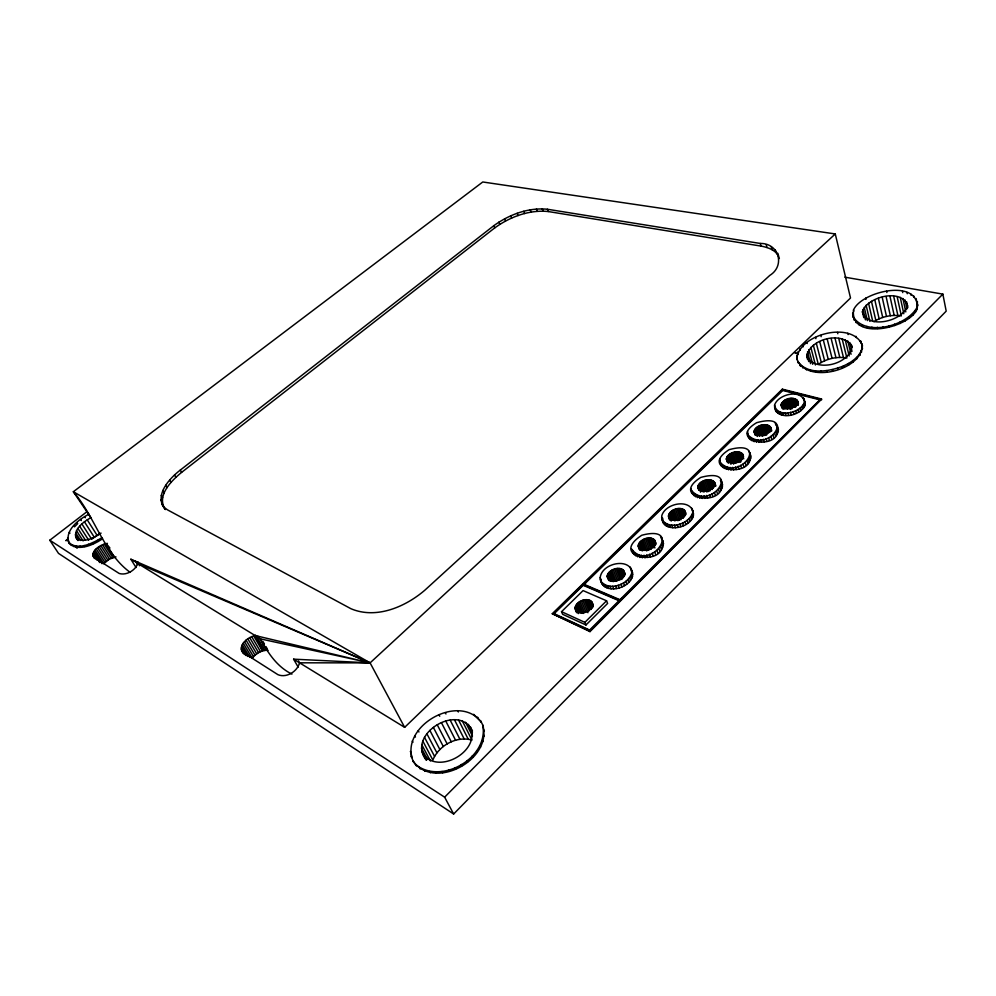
<?xml version="1.0" encoding="UTF-8"?>
<svg xmlns="http://www.w3.org/2000/svg" width="996" height="996" viewBox="0 0 996 996"><rect width="100%" height="100%" fill="white"/><g stroke="black" fill="none" stroke-linecap="round" stroke-linejoin="round"><path stroke-width="1.49" d="M804.544 401.836C801.705 388.465 778.013 394.105 774.564 405.111C777.079 418.706 801.294 413.016 804.544 401.836L805.254 404.476C801.556 416.104 777.154 421.42 774.49 406.679M805.254 404.476L804.133 398.811M806.748 356.406C809.611 338.652 842.479 330.548 851.978 346.384C849.762 364.424 815.736 372.803 806.748 356.406L807.532 359.344M796.862 358.597C798.917 333.884 852.738 320.463 862.399 345.45C861.913 371.01 805.341 384.481 796.862 358.597L797.211 359.88L796.937 355.398L797.261 357.813M415.681 764.567C441.191 785.346 489.086 757.682 482.749 725.076C492.945 759.599 434.069 791.521 412.83 760.732L416.378 765.862M781.138 405.26C782.059 398.537 794.696 395.288 797.846 401.699C797.024 408.472 784.226 411.746 781.138 405.26L781.985 408.223M747.772 434.766C767.617 455.147 797.821 411.261 756.624 422.702C724.702 441.801 783.491 452.62 777.241 426.637M770.755 427.471C771.601 434.966 756.972 438.9 754.121 431.828C755.093 424.209 770.767 421.134 771.614 430.446M719.909 462.107C739.381 483.471 770.68 438.228 729.097 449.682C696.067 470.622 757.01 480.234 749.801 452.682M748.556 437.369L747.523 431.604M426.164 760.073C406.032 734.376 458.895 702.267 472.478 731.002M163.991 507.238L167.428 509.815L350.903 608.705C376.202 619.462 405.297 606.962 424.894 590.155L769.796 275.406C785.545 265.683 778.71 242.962 760.259 243.46L547.414 209.247C528.341 207.342 509.143 214.601 493.842 225.669L180.276 470.1C169.158 478.665 153.521 495.647 165.373 509.566C156.011 495.796 171.499 480.682 181.596 472.39L494.701 227.922C509.977 216.854 529.175 209.596 548.223 211.538L760.969 246.074C768.265 247.419 777.353 250.494 779.382 258.537M413.527 762.015C397.802 727.292 458.67 691.996 481.317 722.125L473.648 714.306M726.358 459.131C727.254 452.172 740.514 448.574 743.34 455.67C742.53 462.679 729.097 466.315 726.358 459.131L727.292 462.107M691.274 490.231C710.322 512.616 742.779 465.966 700.798 477.408C667.059 498.735 728.45 509.193 721.49 480.757M720.743 464.734L719.747 458.832M138.12 562.055C136.601 569.762 126.729 575.85 119.209 573.472L94.06 557.436C89.951 550.464 101.418 544.177 107.419 543.368M714.755 482.873C715.589 490.667 700.313 495.024 697.81 487.206C698.868 479.325 714.543 476.088 715.663 485.65M693.353 515.828C694.361 497.763 665.714 502.146 661.817 515.604C660.547 533.819 689.668 529.548 693.353 515.828L692.369 509.641M668.453 516.077C669.324 508.856 683.293 504.885 685.709 512.716C684.937 519.999 670.769 523.996 668.453 516.077L669.424 518.854M631.501 548.908C649.604 573.484 684.601 523.821 641.773 535.25C605.356 559.055 672.574 568.953 661.705 537.703M662.738 521.767L662.751 518.219M632.46 576.423C634.303 556.366 601.92 561.869 600.177 577.655C601.372 595.334 628.576 589.956 632.46 576.423L630.891 568.218M638.249 545.783C639.096 538.425 653.451 534.254 655.642 542.484C654.882 549.904 640.328 554.1 638.249 545.783L639.793 549.941M77.962 540.567C70.355 531.615 82.979 522.066 90.2 518.069M607.149 576.36C607.996 568.841 622.761 564.483 624.691 573.123C623.944 580.705 608.979 585.088 607.149 576.36L608.793 580.506M575.14 607.846C575.962 600.165 591.163 595.62 592.819 604.672C592.097 612.428 576.672 616.997 575.14 607.846L576.858 611.992M848.169 365.121L848.505 363.478C855.303 359.444 863.196 352.945 862.088 344.143M243.086 653.152C237.148 645.097 248.29 636.705 255.648 635.411L260.641 638.934L368.57 662.552L255.088 635.523L137.909 563.562L370.089 662.875L404.65 727.354L850.522 298.003L835.271 233.948L482.774 181.982L73.343 491.738C94.72 516.127 103.273 552.718 130.177 572.376M917.229 308.835C919.694 277.884 861.851 291.031 853.535 309.905C849.638 341.504 909.647 328.406 917.229 308.835L917.391 301.315M862.412 311.723C867.329 296.596 901.903 287.894 907.605 305.685C903.21 321.098 867.454 329.987 862.412 311.723L863.793 317.624M798.194 353.817L797.983 352.098L798.194 353.817L794.995 353.094L798.331 353.368M661.817 519.153C668.416 530.582 688.622 524.406 692.457 513.189M600.912 581.266C608.942 591.425 627.468 584.938 631.452 573.783M88.943 514.197C53.049 532.561 67.404 562.068 102.526 538.799L101.866 537.753C92.566 543.106 78.684 550.701 68.873 542.832M462.256 720.818L471.942 740.078C456.479 735.72 438.863 745.419 432.849 760.035L422.74 740.937M852.75 316.031C864.814 337.308 906.758 326.227 916.955 307.515M91.869 544.289L92.952 542.571L93.624 543.617M841.869 368.034L843.488 365.98L848.505 363.478L848.829 364.797M268.123 650.313C261.923 649.902 255.91 653.413 252.225 658.244L243.261 643.217M115.997 556.901L109.448 559.105L103.746 563.674L95.068 550.153M86.826 511.795L49.8 540.218L58.503 553.378L453.641 814.018L946.2 311.138L942.851 294.119L844.795 277.162M453.641 814.018L444.639 797.173L942.851 294.119M589.981 631.626L589.707 630.966L821.526 399.01L589.981 631.626L552.282 613.685L782.358 389.162L821.526 399.01M585.972 624.99L607.61 603.439L606.564 600.8L583.071 590.591L561.532 611.681L562.628 614.295L585.972 624.99L584.876 622.363L561.532 611.681M584.876 622.363L606.564 600.8M552.556 614.333L782.532 389.81L821.7 399.67M588.536 630.07L553.788 614.034L583.208 585.299L619.624 600.986M586.146 582.436L583.532 584.079L583.805 584.727L782.719 390.457L820.517 399.981L820.343 399.321L619.96 599.729L620.222 600.389M241.58 650.637L243.298 652.592L277.934 674.678C286.45 678.288 297.418 671.478 299.535 662.813L370.089 662.875L835.271 233.948M99.899 533.358L91.682 539.222L81.896 523.946M77.016 547.85L77.887 547.178L76.319 546.144L77.016 547.85L75.584 546.941M101.069 533.109C94.309 537.591 83.901 543.667 76.306 538.002M622.587 598.023L619.96 599.729L583.532 584.079M873.928 321.696C881.908 316.491 891.93 314.425 901.343 315.919L897.147 296.609M842.13 338.802L846.886 358.074C837.051 356.219 826.506 358.66 818.314 364.349L813.346 345.239M798.107 362.88L797.771 361.598C808.192 375.492 829.419 371.458 843.488 365.98L843.811 367.3M298.19 667.146L293.596 659.165L370.089 662.875L73.343 491.738L91.246 518.157M583.805 584.727L618.815 599.791M136.079 567.558L130.85 559.229L370.089 662.875M552.282 613.685L589.707 630.966M293.596 659.165L404.65 727.354M130.85 559.229L137.996 563.213L139.577 565.74M291.953 674.105C277.274 666.971 267.824 653.027 260.641 638.934M49.8 540.218L444.639 797.173M423.25 754.595C439.336 774.913 480.794 750.86 470.398 726.856M720.345 480.57L722.337 483.396M106.946 544.551L109.946 548.037M859.897 340.707L862.399 345.45M806.436 342.549L807.221 343.545M73.194 545.596L73.866 546.63M70.679 544.476L71.351 545.509M67.815 540.716L69.546 543.866M79.991 546.119L80.664 547.153M69.272 532.287L69.932 533.308M84.062 545.497L84.735 546.53M75.659 532.835L80.614 540.492M75.335 534.802L78.647 539.919M75.547 536.545L78.037 540.38M88.432 544.302L89.105 545.335M77.875 528.465L85.258 539.932M93.375 552.693L99.7 562.528M92.927 553.888L96.886 560.038M92.777 554.996L95.155 558.681M73.841 525.813L74.501 526.834L77.676 523.622L77.016 522.601M76.518 530.694L83.104 540.903M92.914 555.98L94.508 558.432M96.263 548.896L104.929 562.404M79.68 526.187L88.681 540.193M94.097 551.435L102.003 563.724M99.189 546.58L107.829 560.088M80.664 519.539L81.323 520.559M97.658 547.688L106.311 561.196M87.237 519.837L96.961 535.113M84.685 516.7L85.332 517.733M102.513 544.75L111.129 558.27M97.484 540.367L98.143 541.413M100.833 545.584L109.448 559.105M84.436 521.804L94.184 537.081M105.862 543.617L114.453 557.15M104.219 544.09L112.809 557.611M135.394 560.96L137.622 564.533M800.846 366.329L799.639 364.299L799.975 365.594M242.265 644.81L249.747 657.348M241.58 646.404L247.568 656.426M241.231 647.935L245.738 655.455M241.231 649.367L244.244 654.384M244.543 641.648L253.494 656.675M161.788 503.889L163.17 506.205M161.228 495.361L162.597 497.664M246.074 640.167L255.013 655.206M160.866 499.88L162.236 502.196M162.871 490.468L164.228 492.771M249.685 637.627L258.587 652.666M247.805 638.822L256.719 653.849M165.697 485.338L167.054 487.629M253.669 635.896L262.533 650.961L255.088 635.523L264.5 650.463L255.648 635.411M251.664 636.656L260.541 651.695M258.275 636.432L266.38 650.251M169.631 480.134L170.976 482.425M262.969 641.511L264.438 644.026M265.92 646.541L267.389 649.056M174.549 475.005L175.881 477.308M180.276 470.1L181.596 472.39M298.427 660.896L299.958 663.548M750.598 455.321L748.992 451.25M411.037 756.313L411.734 757.595L411.211 753.96M419.503 767.704L420.2 768.999M410.34 751.457L411.037 752.739M412.257 741.049L412.942 742.331M424.209 770.02L424.906 771.315M429.65 771.452L430.334 772.747M421.719 744.61L430.421 760.981M435.638 771.937L436.335 773.232M414.784 735.807L415.457 737.077M421.457 748.183L427.284 759.101M425.255 757.246L426.711 759.985M421.968 751.544L426.35 759.749M859.946 355.074L859.436 354.115L859.747 355.435M418.245 730.74L418.93 732.01M424.47 737.277L434.555 756.362M442.012 771.452L442.697 772.759M426.873 733.741L436.908 752.814M429.874 730.417L439.859 749.502M448.561 770.008L449.246 771.315M455.06 767.655L455.732 768.962M433.372 727.404L443.307 746.502M437.256 724.802L447.154 743.912M441.44 722.685L451.288 741.808M461.297 764.455L461.97 765.762M439.099 714.954L439.759 716.236M467.087 760.533L467.759 761.84M445.785 721.092L455.583 740.24M450.155 720.096L459.928 739.269M445.299 712.688L445.959 713.97M454.45 719.71L464.173 738.908M472.229 755.989L472.901 757.309M458.521 719.946L468.22 739.181M457.699 710.683L458.347 711.978M476.574 751.009L477.233 752.316M479.972 745.73L480.632 747.037M468.294 724.316L472.44 732.595M465.555 722.287L472.465 736.056M482.338 740.327L482.998 741.634M477.607 717.195L478.254 718.502M483.732 729.844L484.38 731.151M483.595 734.973L484.255 736.281M480.682 720.818L483.384 726.383M693.266 512.28L691.622 508.06M662.651 540.342L663.348 541.986M553.788 614.034L553.515 613.387L589.644 630.045L619.363 600.327L582.946 584.652L583.208 585.299M575.825 605.568L578.688 612.478M575.352 606.713L578.228 613.623M575.19 608.93L576.348 611.693M575.514 609.938L576.659 612.702M578.626 602.393L583.195 613.449M577.493 603.377L581.49 613.038M576.547 604.448L579.983 612.727M581.34 600.812L585.897 611.88M579.921 601.534L584.49 612.59M584.378 599.891L588.91 610.959M582.847 600.264L587.951 612.702M588.723 599.941L592.122 608.257M587.366 599.729L591.325 609.428M585.897 599.716L589.869 609.403M591.823 601.696L592.944 604.46M590.989 600.937L593.243 606.489M589.956 600.351L592.769 607.286M600.302 579.535L601.958 583.88M605.369 585.15L606.402 587.765M603.489 584.117L604.522 586.744M600.177 577.655L601.211 580.27M601.982 582.822L603.028 585.436M610.038 586.221L611.083 588.848M607.572 585.86L608.606 588.487M633.145 553.191L632.298 549.717M608.469 573.074L611.718 581.378M612.702 586.246L613.735 588.873M607.784 574.169L610.498 581.079M607.336 575.265L609.515 580.805M611.756 570.247L616.076 581.315M610.486 571.094L614.271 580.78M615.453 585.909L616.487 588.549M609.378 572.04L613.175 581.726M620.931 584.229L621.965 586.868M614.632 569.002L618.939 580.07M613.163 569.55L617.47 580.618M618.23 585.237L619.263 587.864M623.484 582.946L624.504 585.586M617.669 568.442L621.952 579.523M616.151 568.629L620.446 579.709M632.56 572.576L629.783 566.699M622.774 569.563L624.915 575.115M621.716 569.002L624.392 575.949M625.799 581.403L626.82 584.042M620.496 568.629L623.695 576.945M619.126 568.442L622.874 578.141M629.46 577.767L630.468 580.407M493.842 225.669L494.701 227.922M627.816 579.66L628.825 582.299M623.62 570.272L625.227 574.431M631.75 571.816L632.746 574.455M630.68 575.788L631.688 578.427M498.909 222.096L499.768 224.349M504.599 218.796L505.445 221.037M634.788 553.278L635.772 555.905M633.257 552.045L634.253 554.66M638.909 554.897L639.893 557.523M510.761 215.833L511.608 218.087M636.693 554.237L637.677 556.864M517.21 213.318L518.045 215.572M639.469 542.621L642.557 550.925M644.026 555.208L644.997 557.847M638.81 543.667L641.387 550.589M638.399 544.737L640.465 550.278M638.349 546.792L639.382 549.555M641.374 555.22L642.358 557.86M642.681 539.869L646.765 550.95M641.436 540.691L645.022 550.377M646.765 554.859L647.736 557.499M640.353 541.612L643.428 549.917M645.52 538.637L649.591 549.717M523.772 211.301L524.606 213.555M644.051 539.185L648.135 550.253M649.517 554.187L650.488 556.814M654.696 551.921L655.654 554.573M648.521 538.064L652.069 547.763M647.014 538.263L651.085 549.344M652.181 553.191L653.152 555.83M653.637 539.085L655.654 544.638M652.579 538.562L655.107 545.509M656.962 550.427L657.92 553.066M651.347 538.214L654.882 547.937M530.258 209.845L531.08 212.111M649.977 538.052L653.525 547.75M660.51 546.891L661.468 549.531M536.471 209.011L537.292 211.276M658.916 548.721L659.875 551.373M654.497 539.757L656.015 543.928M660.547 536.259L661.493 538.886M542.247 208.811L543.069 211.077M662.402 543.044L663.348 545.684M661.68 544.974L662.626 547.626M547.414 209.247L548.223 211.538M662.639 541.152L663.585 543.791M662.502 520.746L663.436 523.361M667.121 524.22L668.042 526.847M665.191 523.311L666.125 525.938M663.647 522.141L664.581 524.768M661.581 517.422L662.514 520.037M671.814 525.116L672.748 527.743M668.59 517.036L669.561 519.812M669.349 524.83L670.271 527.457M670.445 512.056L673.358 520.36M674.454 525.066L675.375 527.706M669.586 513.027L672.026 519.949M668.963 514.048L671.404 520.97M668.577 515.069L670.532 520.609M674.068 509.666L677.94 520.746M672.723 510.35L676.11 520.049M677.168 524.705L678.102 527.345M671.503 511.147L674.89 520.846M682.534 523.049L683.443 525.689M677.006 508.757L680.853 519.85M675.512 509.13L679.372 520.223M679.895 524.02L680.816 526.66M681.314 508.67L684.19 516.999M684.999 521.804L685.908 524.444M679.944 508.52L683.306 518.231M678.5 508.545L681.862 518.256M684.501 510.114L685.933 514.285M683.63 509.479L685.534 515.032M687.228 520.335L688.136 522.975M682.546 508.993L684.937 515.928M690.664 516.899L691.573 519.551M689.132 518.679L690.041 521.331M692.643 511.359L693.54 513.998M691.784 515.057L692.693 517.696M694.747 494.203L695.631 496.817M693.166 493.082L694.05 495.709M691 488.575L692.145 492.846M691.996 491.75L692.88 494.377M698.918 495.597L699.802 498.237M696.69 495.049L697.561 497.676M704.023 495.784L704.894 498.423M699.702 483.321L702.454 491.626M698.868 484.268L701.172 491.19M698.271 485.239L700.574 492.173M701.396 495.859L702.267 498.486M697.91 486.235L699.292 490.393M697.81 487.206L698.731 489.982M706.724 495.41L707.596 498.05M701.919 481.653L705.131 491.352M700.723 482.438L703.935 492.136M706.152 480.072L709.787 491.165M709.413 494.726L710.285 497.365M704.682 480.458L708.318 491.538M703.251 480.981L706.911 492.061M714.443 492.534L715.315 495.174M709.077 479.811L712.252 489.534M707.633 479.86L710.82 489.571M712.016 493.755L712.887 496.394M714.331 482.027L715.688 486.21M713.659 481.305L715.016 485.475M716.622 491.09L717.481 493.742M712.775 480.695L714.58 486.26M711.692 480.246L713.945 487.181M710.447 479.948L713.161 488.277M719.971 487.766L720.83 490.406M718.49 489.484L719.349 492.136M721.814 482.413L722.66 485.052M720.706 479.25L721.552 481.89M721.664 484.168L722.511 486.807M721.042 485.973L721.901 488.613M723.482 465.891L724.316 468.518M721.876 464.846L722.71 467.46M720.681 463.563L721.515 466.19M719.598 460.513L720.432 463.128M726.433 458.197L727.839 462.654M727.678 467.199L728.499 469.826M725.424 466.688L726.258 469.315M729.147 454.512L731.936 463.414M732.757 467.323L733.579 469.95M728.138 455.371L730.94 464.273M727.341 456.293L729.209 462.219M730.143 467.41L730.964 470.05M726.769 457.239L728.636 463.177M731.624 453.093L734.874 463.476M735.446 466.925L736.268 469.564M730.317 453.753L733.566 464.136M735.969 451.96L739.194 462.356M734.5 452.184L737.725 462.58M738.111 466.24L738.932 468.879M733.031 452.57L736.268 462.953M740.016 452.284L742.157 459.231M743.066 464.074L743.888 466.726M738.771 452.01L741.522 460.936M737.413 451.91L740.626 462.306M740.675 465.281L741.497 467.921M742.692 453.977L743.551 456.766M745.207 462.679L746.016 465.319M742.008 453.292L743.713 458.845M741.111 452.719L742.817 458.272M749.49 457.699L750.287 460.339M748.469 459.43L749.266 462.082M747.025 461.111L747.834 463.75M750.162 454.276L750.959 456.915M750.063 455.969L750.86 458.608M749.801 437.369L750.586 439.983M748.569 436.148L749.365 438.775M747.423 433.235L748.208 435.837M753.387 439.099L754.171 441.726M751.42 438.365L752.204 440.979M755.815 428.193L758.006 435.601M755.03 429.077L757.234 436.485M758.093 439.759L758.877 442.386M754.482 429.998L755.815 434.455M754.184 430.932L755.503 435.377M754.121 431.828L755.005 434.791M755.628 439.572L756.412 442.199M804.843 401.438L805.278 402.907M759.238 425.964L762.289 436.335M757.944 426.612L760.571 435.501M760.707 439.634L761.479 442.274M756.786 427.359L759.425 436.248M762.077 425.055L765.115 435.439M766.011 438.539L766.783 441.178M760.62 425.441L763.683 435.812M763.372 439.236L764.144 441.863M766.335 424.844L768.501 432.276M764.965 424.757L767.567 433.671M768.551 437.593L769.323 440.232M763.534 424.831L766.571 435.215M772.996 435.04L773.768 437.68M770.282 426.699L771.576 431.168M769.584 426.039L770.879 430.496M768.675 425.504L770.406 431.442M770.904 436.41L771.676 439.049M767.58 425.093L769.746 432.525M776.17 431.891L776.93 434.53M774.776 433.509L775.535 436.148M777.341 425.379L778.486 429.537M777.677 428.529L778.424 431.168M775.224 422.814L775.984 425.441M777.141 430.21L777.901 432.849M776.967 410.638L777.714 413.253M774.564 405.111L775.623 410.763M775.71 409.481L776.457 412.095M780.578 412.269L781.325 414.896M778.611 411.572L779.345 414.187M782.744 401.737L784.823 409.132M785.296 412.842L786.031 415.469M781.985 402.608L783.653 408.522M781.462 403.492L783.13 409.418M781.175 404.388L782.009 407.352M782.831 412.693L783.578 415.32M786.093 399.558L788.571 408.435M782.358 389.162L782.719 390.457M784.823 400.193L787.313 409.07M787.886 412.705L788.633 415.344M783.69 400.927L785.769 408.323M793.152 411.597L793.887 414.236M788.907 398.661L791.783 409.032M787.475 399.035L790.351 409.406M790.538 412.294L791.272 414.921M793.14 398.412L795.592 407.314M795.667 410.663L796.389 413.29M791.783 398.338L794.248 407.24M790.351 398.425L792.816 407.314M800.037 408.148L800.759 410.788M797.609 400.89L798.431 403.866M797.136 400.155L798.356 404.613M796.414 399.521L798.045 405.472M795.493 399.01L797.124 404.961M797.983 409.493L798.705 412.132M794.397 398.637L796.439 406.057M803.125 405.086L803.834 407.725M801.768 406.667L802.49 409.306M803.249 397.491L803.971 400.118M804.058 403.467L804.768 406.094M760.259 243.46L760.969 246.074M766.285 244.879L766.982 247.494M799.962 348.787L800.311 350.069M771.327 247.02L772.025 249.647M802.415 366.64L802.764 367.935M802.813 345.575L803.15 346.857M777.851 253.27L778.548 255.91M775.224 249.847L775.934 252.486M806.038 368.532L806.387 369.827M807.495 351.887L810.595 363.665M806.785 354.178L808.727 361.548M810.395 369.902L810.744 371.197M810.831 347.343L815.438 364.997M815.363 370.711L815.699 372.018M808.852 349.584L812.711 364.299M820.779 370.935L821.115 372.243M815.575 337.383L815.911 338.665M816.334 343.309L821.277 362.432M819.72 341.628L824.626 360.764M826.481 370.562L826.817 371.869M832.295 369.578L832.619 370.898M823.381 340.246L828.261 359.394M820.828 335.403L821.165 336.685M827.228 339.188L832.083 358.361M831.137 338.503L835.955 357.701M838.022 368.047L838.346 369.354M835.009 338.204L839.802 357.427M837.499 332.452L837.823 333.747M838.707 338.304L843.475 357.552M845.193 339.673L849.19 356.02M847.77 333.274L848.082 334.569M849.812 342.475L851.991 351.414M852.925 360.602L853.248 361.922M847.77 340.906L851.045 354.302M856.61 357.44L856.933 358.759M851.231 344.317L851.953 347.293M855.925 336.287L856.236 337.582M853.535 309.905L853.833 311.188M860.967 341.167L861.279 342.475M862.212 347.355L862.524 348.662M855.825 321.359L856.124 322.654M852.651 313.018L853.049 317.326M853.809 318.845L854.12 320.127M861.316 350.716L861.64 352.024M858.739 323.513L859.038 324.808M862.461 325.219L862.773 326.514M864.254 307.353L867.354 320.612M863.009 309.544L865.424 319.865M866.906 326.439L867.205 327.734M865.673 298.103L865.972 299.385M871.923 327.111L872.222 328.419M866.122 305.199L869.882 321.409M871.45 301.302L875.845 320.451M877.364 327.236L877.663 328.543M868.549 303.17L872.62 320.837M874.762 299.659L879.132 318.82M878.372 298.29L882.705 317.463M883.066 326.775L883.352 328.082M888.83 325.754L889.129 327.074M882.182 297.231L886.49 316.429M886.079 296.522L890.349 315.744M889.951 296.173L894.196 315.421M894.495 324.21L894.782 325.53M886.602 291.255L886.888 292.538M899.861 322.181L900.16 323.501M893.673 296.198L897.894 315.483M902.924 298.501L905.8 311.922M900.26 297.381L903.795 313.752M904.766 319.741L905.053 321.061M906.559 301.651L907.842 307.627M909.062 316.952L909.336 318.272M905.04 299.945L906.97 308.897M902.488 291.342L902.762 292.637M912.585 313.927L912.859 315.246M906.97 292.438L907.244 293.745M913.905 296.086L914.179 297.393M915.249 310.752L915.523 312.059M910.817 294.032L911.091 295.339M917.677 304.34L917.951 305.66M916.121 298.539L916.395 299.846M68.263 538.873L65.861 540.716L68.201 539.234L67.529 538.201L68.263 538.873"/></g></svg>
